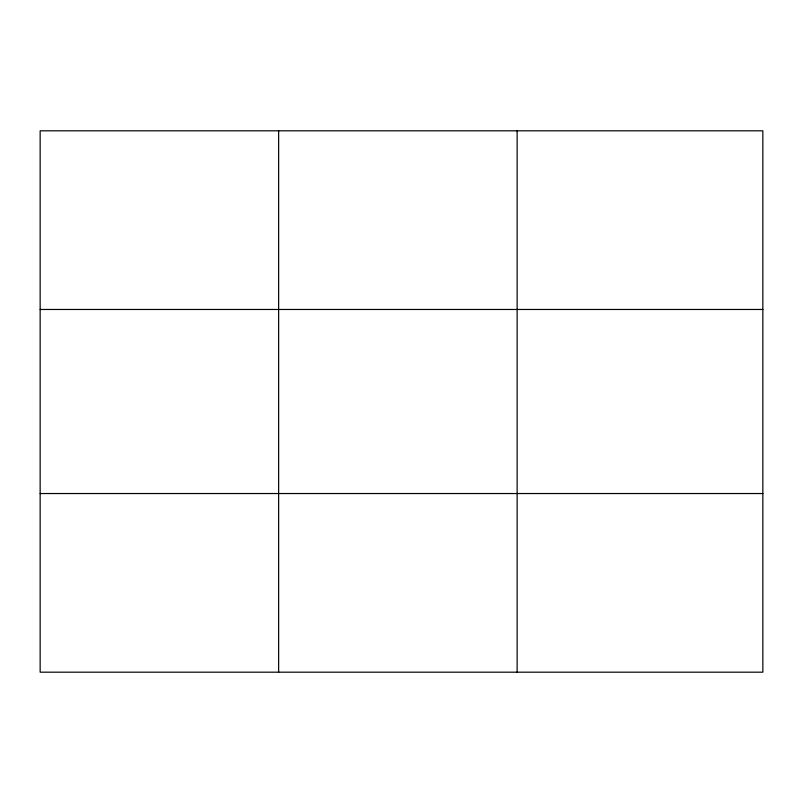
<?xml version="1.0" encoding="UTF-8"?>
<svg xmlns="http://www.w3.org/2000/svg" width="803" height="803" viewBox="0 0 803 803"><rect width="100%" height="100%" fill="white"/><g stroke="black" fill="none" stroke-linecap="round" stroke-linejoin="round"><path stroke-width="1.2" d="M278.641 130.819L278.641 672.181M517.132 130.819L517.132 672.181M762.85 309.466L762.85 130.819L40.15 130.819L40.15 672.181L762.85 672.181L762.85 309.466L40.15 309.466M40.15 493.534L762.85 493.534"/></g></svg>
